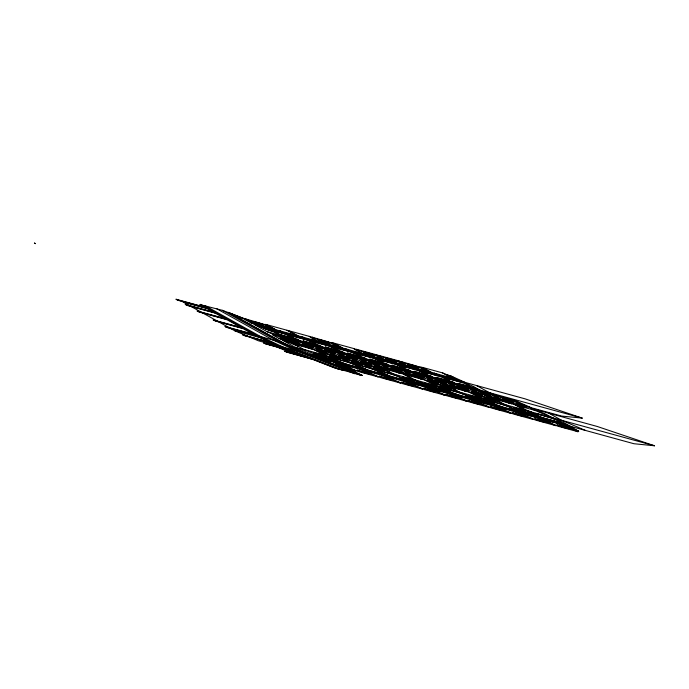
<?xml version="1.0" encoding="UTF-8"?>
<svg xmlns="http://www.w3.org/2000/svg" width="689" height="689" viewBox="0 0 689 689"><rect width="100%" height="100%" fill="white"/><g stroke="black" fill="none" stroke-linecap="round" stroke-linejoin="round"><path stroke-width="1.03" d="M302.652 345.723L262.991 325.957L222.418 310.326L199.75 304.547L254.413 334.932L276.9 345.413L334.131 367.754L362.405 375.505L334.243 361.579M252.992 321.651L254.319 321.815A9.035 0.698 18 0 1 257.626 322.659L262.69 324.304M280.854 337.128L282.18 337.3A9.035 0.698 18 0 1 285.487 338.144L290.551 339.789M319.636 339.918L320.953 340.082A9.035 0.698 18 0 1 324.269 340.926L329.325 342.571M303.065 343.217L304.392 343.389A9.035 0.698 18 0 1 307.699 344.233L312.763 345.878M325.277 349.306L326.603 349.478A9.035 0.698 18 0 1 329.91 350.322L334.975 351.967M364.059 352.096L365.385 352.26A9.035 0.698 18 0 1 368.693 353.104L373.748 354.749M347.497 355.395L348.815 355.567A9.035 0.698 18 0 1 352.131 356.411L357.186 358.056M386.271 358.185L387.597 358.349A9.035 0.698 18 0 1 390.904 359.193L395.96 360.838M369.709 361.484L371.026 361.656A9.035 0.698 18 0 1 374.342 362.5L379.398 364.145M391.92 367.573L393.247 367.745A9.035 0.698 18 0 1 396.554 368.589L401.609 370.234M408.482 364.274L409.809 364.438A9.035 0.698 18 0 1 413.116 365.282L418.18 366.927M414.132 373.662L415.458 373.834A9.035 0.698 18 0 1 418.766 374.678L423.83 376.323M436.344 379.751L437.67 379.923A9.035 0.698 18 0 1 440.977 380.767L446.041 382.412M458.555 385.84L459.882 386.012A9.035 0.698 18 0 1 463.189 386.856L468.253 388.501M480.776 391.929L482.093 392.101A9.035 0.698 18 0 1 485.409 392.945L490.465 394.59M502.987 398.018L504.305 398.19A9.095 0.698 18 0 1 505.872 398.561L506.561 398.742A8.733 0.672 18 0 1 507.621 399.034L512.676 400.679M273.318 334.346L267.246 331.762L254.474 324.665L524.984 398.819L582.265 418.12L561.63 416.061L532.967 408.207M533.811 409.085L597.277 426.482L654.55 445.783L633.923 443.725L318.981 357.393L295.107 347.247L282.335 340.151L311.282 348.083M304.607 352.82L305.175 353.164L276.9 345.413M254.413 334.932L282.688 342.683L304.633 352.828L362.405 375.505L305.193 353.173M254.155 334.785L280.854 346.748L338.859 369.39M35.208 243.536L34.519 243.243L35.096 243.51M203.987 306.906L175.919 299.215L178.589 300.464L205.847 307.94M176.849 299.732L204.917 307.423M268.417 325.613L245.189 318.792L247.739 320.204M291.326 332.089L286.986 330.246L266.798 324.708L275.85 329.747M313.977 338.368L309.206 336.335L289.01 330.798L298.061 335.836M335.061 343.88L311.824 337.059L314.382 338.471M358.401 350.546L353.629 348.513L333.433 342.976L342.493 348.014M380.784 356.609L376.444 354.766L356.256 349.237L358.805 350.649M403.005 362.698L398.664 360.855L378.468 355.326L381.017 356.738M423.916 368.236L400.679 361.415L403.237 362.827M454.197 377.848L442.484 372.87L422.288 367.332L431.34 372.37M207.07 308.62L183.041 302.032L189.251 305.485M274.687 329.101L264.705 324.855L244.509 319.326L250.779 322.805L269.899 330.66M341.331 347.368L331.34 343.122L311.152 337.593L317.853 341.262M380.113 357.143L375.772 355.3L355.576 349.771L362.276 353.44M402.324 363.232L397.984 361.389L377.787 355.86L384.496 359.529M430.177 371.724L420.195 367.478L399.999 361.949L406.708 365.618M447.256 374.902L450.485 375.781L465.23 382.438M213.28 312.065L185.212 304.374L187.873 305.632L215.132 313.099M186.133 304.891L214.21 312.582M250.779 322.805L278.614 330.505L282.955 332.348M305.167 338.437L300.826 336.585L280.63 331.056L293.841 337.489M349.59 350.615L345.249 348.763L302.841 337.145L316.062 343.578M438.445 374.971L434.104 373.119L347.265 349.323L360.485 355.757M479.949 390.069L473.679 386.589L456.316 379.208L436.12 373.679L449.331 380.113M279.045 330.686L280.862 331.185M301.257 336.775L303.074 337.274M345.68 348.953L347.497 349.452M434.535 373.309L436.352 373.808M258.418 324.967L264.688 328.446L284.876 333.984L291.826 336.938M286.9 334.535L307.096 340.073L314.038 343.027M309.111 340.624L329.308 346.162L336.249 349.116M325.053 343.234L331.323 346.713L351.519 352.251L358.461 355.205M353.535 352.802L373.731 358.34L380.681 361.294M369.485 355.412L375.755 358.891L395.942 364.429L402.893 367.383M391.697 361.501L397.966 364.981L418.154 370.518L425.104 373.472M413.908 367.59L420.178 371.07L440.374 376.607L447.316 379.561M442.39 377.159L462.586 382.696L469.528 385.651M225.122 318.645L197.045 310.954L199.715 312.212L226.974 319.679M197.976 311.471L226.044 319.162M267.246 331.762L582.265 418.12M297.588 341.649L293.247 339.806L273.051 334.268L275.6 335.689M319.799 347.738L315.459 345.895L295.262 340.357L297.82 341.778M342.011 353.827L337.67 351.984L317.474 346.446L320.032 347.867M364.223 359.916L359.882 358.073L339.686 352.535L342.244 353.957M386.434 366.005L382.094 364.162L361.906 358.624L364.455 360.046M408.646 372.094L404.305 370.251L384.118 364.714L386.667 366.135M430.866 378.183L426.525 376.34L406.329 370.803L408.878 372.224M453.078 384.273L448.737 382.429L428.541 376.892L431.099 378.313M475.289 390.362L470.949 388.518L450.752 382.981L453.31 384.402M497.501 396.451L493.16 394.608L472.964 389.07L475.522 390.491M535.293 409.49L515.372 400.697L495.176 395.159L497.734 396.58M296.907 342.183L292.567 340.34L272.37 334.802L278.64 338.29L297.958 346.197M319.119 348.272L314.778 346.429L294.582 340.891L300.852 344.379L311.704 348.987M341.331 354.361L336.99 352.518L316.802 346.98L323.503 350.649M363.551 360.45L359.202 358.607L339.014 353.069L345.714 356.738M385.762 366.539L381.422 364.696L361.225 359.158L367.926 362.827M407.974 372.628L403.633 370.785L383.437 365.248L389.707 368.736L400.559 373.343M430.186 378.717L425.845 376.874L405.649 371.337L411.919 374.825L422.77 379.432M452.397 384.806L448.057 382.963L427.86 377.426L434.57 381.095M474.609 390.896L470.268 389.052L450.081 383.515L456.342 387.003L467.202 391.61M496.821 396.985L492.48 395.142L472.292 389.604L478.993 393.273M526.852 406.398L514.7 401.231L494.504 395.693L500.774 399.181L511.626 403.788M241.141 327.551L213.073 319.86L215.735 321.108L242.993 328.584M213.995 320.376L242.072 328.067M278.64 338.29L298.837 343.828L309.688 348.436M300.852 344.379L387.692 368.184L398.543 372.792M389.707 368.736L409.903 374.273L420.755 378.881M411.919 374.825L454.327 386.451L465.178 391.059M456.342 387.003L498.75 398.63L509.602 403.237M500.774 399.181L528.601 406.872L545.964 414.253L561.526 422.891L573.248 427.869C549.986 423.382 529.652 411.049 508.404 401.342M378.321 366.462L422.34 378.528M444.956 384.729L466.772 390.706M489.388 396.907L511.195 402.884M314.063 349.633L294.143 344.173L292.282 343.139L308.439 347.566L310.291 348.6M407.862 376.005L403.521 374.153L383.325 368.624C401.765 378.511 420.919 387.451 441.554 391.705M425.13 380.078L405.201 374.618L403.349 373.584L419.498 378.011L421.358 379.045M469.554 392.256L449.969 386.891L459.253 392.05L486.408 404.073L516.199 412.168L533.562 419.549L513.374 414.011L496.442 406.82M513.977 404.434L494.392 399.069C512.831 408.956 531.986 417.896 552.612 422.15M308.491 346.541L314.761 350.021L334.957 355.558L346.24 360.347M330.703 352.63L336.973 356.11L357.169 361.647L368.451 366.436M352.914 358.719L359.184 362.199L379.381 367.737L389.363 371.974M419.558 376.986L425.828 380.466L446.016 386.004L456.006 390.241M463.981 389.164L470.251 392.644L490.447 398.182L500.429 402.419M514.674 404.822L534.871 410.36L563.955 422.71L573.248 427.869M252.984 334.131L224.915 326.44L227.577 327.688L255.033 335.216M314.761 350.021L321.703 352.975L341.899 358.504L348.169 361.992L365.532 369.364L363.215 368.072M336.973 356.11L343.923 359.064L364.111 364.593L370.381 368.081L387.743 375.453L385.427 374.161M359.184 362.199L366.135 365.153L386.322 370.682L392.592 374.17L407.354 380.44M425.828 380.466L432.77 383.42L452.966 388.949L459.236 392.437L473.998 398.707M470.251 392.644L477.201 395.598L497.389 401.127L503.659 404.615L518.421 410.885M225.837 326.956L253.905 334.647M303.763 349.426L323.959 354.964L335.681 359.942L315.484 354.404L303.763 349.426L294.479 344.267M392.618 373.782L412.806 379.32L424.527 384.298L404.34 378.761M414.83 379.872L435.026 385.409L446.739 390.387L426.551 384.85L414.83 379.872L405.537 374.713M459.253 392.05L479.449 397.587L491.171 402.565L470.975 397.028M503.676 404.228L523.873 409.766L535.594 414.744L515.398 409.206M230.806 328.575L234.518 330.642L260.476 337.756M295.107 347.247L305.063 349.978M330.109 356.842L332.124 357.393M352.32 362.931L354.335 363.482M374.532 369.02L376.547 369.571M441.167 387.287L443.191 387.838M485.599 399.465L487.614 400.016M654.55 445.783L530.022 411.643L534.363 413.486M321.703 352.975L327.973 356.454L395.65 375.074M432.77 383.42L439.039 386.899L462.293 393.341M477.201 395.598L483.463 399.077L506.716 405.52M399.129 376.547L379.906 370.76M465.764 394.814L446.541 389.027M510.196 406.992L490.964 401.196M270.768 342.554L242.597 334.837L273.309 343.733M244.095 335.577L272.525 343.372M318.964 356.342L312.031 354.439L318.301 357.927L335.664 365.299L355.86 370.837L353.543 369.545M315.484 354.404L319.196 356.471L339.393 362.001L351.114 366.987L345.542 363.887M364.602 368.848L365.816 369.183M386.822 374.937L388.028 375.272M408.052 380.828L428.248 386.357L439.97 391.335L437.644 390.052M426.551 384.85L430.263 386.917L450.46 392.446L462.181 397.424L456.609 394.332M474.687 399.095L494.883 404.624L506.604 409.602L501.032 406.51M519.118 411.273L539.306 416.802L551.028 421.78L548.711 420.497M541.33 417.362L561.526 422.891M280.69 346.894L258.401 340.779L250.882 337.593M287.752 349.65L263.586 343.027L291.947 351.287M318.301 357.927L330.487 361.26M340.952 364.197L357.884 371.388L378.072 376.926L360.709 369.545L330.918 361.449L319.196 356.471M362.733 370.105L382.92 375.634L400.283 383.015L380.095 377.477L362.733 370.105L357.384 367.134M384.944 376.194L405.132 381.723L422.503 389.104L402.307 383.566L384.944 376.194L379.605 373.223M401.816 379.312L407.156 382.283L419.334 385.616M452.018 394.642L468.942 401.833L489.138 407.371L471.776 399.99L441.985 391.895L430.263 386.917M468.451 397.579L473.791 400.55L485.978 403.883M512.883 409.757L518.223 412.728L530.401 416.061M265.084 343.777L290.663 350.787M298.88 354L283.549 349.788L278.192 347.514M575.436 430.306L578.665 431.193L571.965 427.524M308.741 357.841L284.574 351.218L312.935 359.477M442.39 393.901L444.715 395.193L424.519 389.655L407.156 382.283M464.601 399.99L466.927 401.282L446.73 395.744L429.798 388.553M509.033 412.168L511.35 413.46L491.162 407.922L473.791 400.55M553.456 424.346L555.782 425.638L535.586 420.101L518.223 412.728M571.724 428.239L577.993 431.727L557.797 426.19L540.865 418.998M286.073 351.967L311.652 358.978M305.175 353.164L282.688 342.683L228.025 312.298L262.991 325.957M231.504 314.063L260.752 325.484L299.767 344.931M360.666 375.367L302.66 352.725L278.141 341.288L222.418 310.326M355.016 373.817L297.011 351.175L272.491 339.746L216.768 308.775M342.898 370.501L284.893 347.859L260.373 336.421L204.65 305.451M585.538 430.461L561.656 420.316L548.892 413.219M521.401 404.899L514.7 401.231M495.451 395.236L489.371 392.652L476.599 385.556M566.513 426.026L578.665 431.193M561.061 424.536L577.993 431.727M494.599 399.12L484.178 394.694L490.447 398.182M538.85 418.447L555.782 425.638M426.896 371.147L420.195 367.478M476.977 392.721L470.268 389.052M515.303 410.42L534.931 416.328L531.46 414.847L493.091 404.331L512.719 410.239L509.249 408.758M416.234 368.882L411.884 367.03L418.154 370.518M511.669 409.421L514.27 410.532M420.178 371.07L427.12 374.024M404.684 365.058L397.984 361.389M483.463 399.077L500.834 406.45M394.013 362.793L389.673 360.941L395.942 364.429M450.167 386.942L439.754 382.516L446.016 386.004M397.966 364.981L404.908 367.935M494.418 406.269L511.35 413.46M382.473 358.969L375.772 355.3M432.546 380.543L425.845 376.874M470.88 398.242L490.508 404.15L487.028 402.669L448.66 392.153L468.287 398.061L464.817 396.58M371.802 356.704L367.461 354.852L373.731 358.34M467.245 397.243L469.846 398.354M375.755 358.891L382.696 361.846M439.039 386.899L456.402 394.28M449.995 394.091L466.927 401.282M338.049 346.791L331.34 343.122M327.378 344.526L323.038 342.674L329.308 346.162M383.532 368.675L373.111 364.248L379.381 367.737M331.323 346.713L338.273 349.667M427.783 388.002L444.715 395.193M365.911 362.276L359.202 358.607M404.236 379.975L423.864 385.883L420.393 384.402L337.601 361.708L357.229 367.616L353.75 366.135M400.602 378.976L403.211 380.087M355.24 360.002L350.899 358.159L357.169 361.647M398.182 378.313L401.653 379.794L382.025 373.886M343.699 356.187L336.99 352.518M373.843 369.097L377.314 370.57L357.686 364.67M389.767 376.013L372.404 368.632L366.135 365.153M378.39 372.887L380.991 373.998M333.028 353.913L328.687 352.07L334.957 355.558M375.97 372.224L379.441 373.705L359.813 367.797M271.406 328.524L264.705 324.855M321.479 350.098L314.778 346.429M351.631 363.008L355.102 364.481L335.474 358.581M367.556 369.924L350.184 362.543L343.923 359.064M356.179 366.798L358.78 367.909M264.688 328.446L271.63 331.4M327.973 356.454L345.335 363.835M338.928 363.646L355.86 370.837M269.502 343.828L274.954 346.145M234.518 330.642L247.644 336.215M331.822 360.907L355.274 372.603M528.601 406.872L534.871 410.36M515.372 400.697L521.642 404.185M527.696 410.351L539.306 416.802M515.983 405.373L523.873 409.766M510.213 403.401L508.353 402.367L492.196 397.941L493.436 398.63M493.16 394.608L495.718 396.029M492.48 395.142L498.75 398.63M531.245 418.257L533.562 419.549M510.859 409.206L516.199 412.168M450.485 375.781L457.763 379.828M456.316 379.208L462.586 382.696M470.949 388.518L473.498 389.94M442.484 372.87L451.536 377.899M489.543 401.661L494.883 404.624M471.552 393.195L479.449 397.587M434.104 373.119L440.374 376.607M465.781 391.223L463.93 390.189L447.772 385.762L449.013 386.451M420.876 366.944L427.146 370.432M448.737 382.429L451.286 383.851M448.057 382.963L454.327 386.451M486.813 406.079L489.138 407.371M466.436 397.028L471.776 399.99M398.664 360.855L401.213 362.276M426.525 376.34L429.075 377.761M445.12 389.483L450.46 392.446M427.128 381.017L435.026 385.409M376.444 354.766L379.002 356.187M404.305 370.251L406.863 371.672M403.633 370.785L409.903 374.273M422.211 383.006L428.248 386.357M403.521 374.153L412.806 379.32M399.146 372.956L397.286 371.922L381.138 367.495L382.369 368.184M382.094 364.162L384.651 365.583M353.629 348.513L356.179 349.934M381.422 364.696L387.692 368.184M420.178 387.812L422.503 389.104M399.792 378.761L405.132 381.723M345.249 348.763L351.519 352.251M332.02 342.588L338.29 346.076M359.882 358.073L362.44 359.494M397.966 381.723L400.283 383.015M377.581 372.671L382.92 375.634M337.67 351.984L340.22 353.405M309.206 336.335L311.755 337.756M375.755 375.634L378.072 376.926M355.369 366.582L360.709 369.545M300.826 336.585L307.096 340.073M315.459 345.895L318.008 347.316M286.986 330.246L296.046 335.276M334.053 359.038L339.393 362.001M316.062 350.572L323.959 354.964M278.614 330.505L284.876 333.984M265.386 324.321L271.647 327.809M293.247 339.806L295.796 341.227M292.567 340.34L298.837 343.828M229.799 313.116L283.67 343.053M200.611 304.349L256.334 335.31M191.103 306.51L201.085 312.065M202.945 313.09L217.113 320.962M218.964 321.996L228.946 327.542M313.779 352.82L319.817 355.085A9.19 0.706 18 0 0 322.538 355.886L325.682 356.514L319.627 354.284A9.19 0.706 18 0 0 316.897 353.483L313.865 352.811M329.221 359.865L335.25 362.13A9.19 0.706 18 0 0 337.98 362.922L341.115 363.551L335.061 361.32A9.19 0.706 18 0 0 332.339 360.528L329.221 359.865M334.837 364.085L340.866 366.35A9.19 0.706 18 0 0 343.596 367.142L346.731 367.771L340.676 365.54A9.19 0.706 18 0 0 337.954 364.748L334.837 364.085M357.048 370.174L363.077 372.439A9.19 0.706 18 0 0 365.807 373.231L368.942 373.86L362.888 371.629A9.19 0.706 18 0 0 360.166 370.837L357.126 370.165M379.26 376.263L385.289 378.528A9.19 0.706 18 0 0 388.019 379.32L391.154 379.949L385.099 377.718A9.19 0.706 18 0 0 382.378 376.926L379.26 376.263M402.634 377.176L408.672 379.441A9.19 0.706 18 0 0 411.393 380.242L414.528 380.871L408.474 378.631A9.19 0.706 18 0 0 405.752 377.839L402.634 377.176M401.472 382.352L407.509 384.617A9.19 0.706 18 0 0 410.231 385.409L413.374 386.038L407.32 383.807A9.19 0.706 18 0 0 404.589 383.015L401.472 382.352M418.068 384.221L424.105 386.486A9.19 0.706 18 0 0 426.827 387.278L429.97 387.907L423.916 385.676A9.19 0.706 18 0 0 421.186 384.884L418.068 384.221M424.846 383.265L430.883 385.53A9.19 0.706 18 0 0 433.605 386.331L436.748 386.96L430.694 384.72A9.19 0.706 18 0 0 427.964 383.928L424.846 383.265M423.683 388.441L429.721 390.706A9.19 0.706 18 0 0 432.442 391.498L435.586 392.127L429.531 389.896A9.19 0.706 18 0 0 426.801 389.104L423.769 388.432M440.28 390.31L446.317 392.575A9.19 0.706 18 0 0 449.047 393.367L452.182 393.996L446.127 391.765A9.19 0.706 18 0 0 443.397 390.973L440.28 390.31M445.895 394.53L451.932 396.795A9.19 0.706 18 0 0 454.662 397.587L457.797 398.216L451.743 395.986A9.19 0.706 18 0 0 449.013 395.193L445.895 394.53M469.269 395.443L475.307 397.708A9.19 0.706 18 0 0 478.037 398.509L481.172 399.138L475.117 396.898A9.19 0.706 18 0 0 472.387 396.106L469.269 395.443M468.115 400.619L474.144 402.884A9.19 0.706 18 0 0 476.874 403.676L480.009 404.305L473.954 402.075A9.19 0.706 18 0 0 471.224 401.282L468.115 400.619M484.711 402.488L490.74 404.753A9.19 0.706 18 0 0 493.47 405.545L496.605 406.174L490.551 403.943A9.19 0.706 18 0 0 487.829 403.151L484.711 402.488M490.327 406.708L496.356 408.973A9.19 0.706 18 0 0 499.086 409.766L502.221 410.394L496.166 408.164A9.19 0.706 18 0 0 493.445 407.371L490.404 406.699M513.701 407.621L519.73 409.886A9.19 0.706 18 0 0 522.46 410.678L525.595 411.316L519.54 409.077A9.19 0.706 18 0 0 516.819 408.284L513.779 407.612M512.538 412.797L518.567 415.062A9.19 0.706 18 0 0 521.297 415.855L524.432 416.483L518.378 414.253A9.19 0.706 18 0 0 515.656 413.46L512.538 412.797M529.135 414.666L535.172 416.931A9.19 0.706 18 0 0 537.894 417.723L541.037 418.352L534.983 416.122A9.19 0.706 18 0 0 532.252 415.329L529.135 414.666M534.75 418.886L540.787 421.151A9.19 0.706 18 0 0 543.509 421.944L546.653 422.572L540.598 420.342A9.19 0.706 18 0 0 537.868 419.549L534.75 418.886M551.346 420.755L557.384 423.02A9.19 0.706 18 0 0 560.105 423.813L563.249 424.441L557.194 422.211A9.19 0.706 18 0 0 554.464 421.418L551.346 420.755M556.962 424.975L562.999 427.24A9.19 0.706 18 0 0 565.721 428.033L568.864 428.661L562.81 426.431A9.19 0.706 18 0 0 560.079 425.638L556.962 424.975M252.303 322.185L259.253 324.674A9.19 0.706 18 0 0 261.493 325.234L263.207 325.449L256.23 322.995A9.19 0.706 18 0 0 253.991 322.426L252.389 322.168M266.212 327.826L273.154 330.315A9.19 0.706 18 0 0 275.402 330.884L277.107 331.09L270.14 328.636A9.19 0.706 18 0 0 267.9 328.067L266.212 327.826M280.165 337.67L287.115 340.151A9.19 0.706 18 0 0 289.354 340.719L291.068 340.934L284.092 338.48A9.19 0.706 18 0 0 281.853 337.911L280.165 337.67M288.424 333.915L295.374 336.404A9.19 0.706 18 0 0 297.614 336.973L299.327 337.179L292.351 334.725A9.19 0.706 18 0 0 290.112 334.156L288.424 333.915M302.376 343.759L309.327 346.24A9.19 0.706 18 0 0 311.566 346.808L313.28 347.023L306.312 344.569A9.19 0.706 18 0 0 304.064 344L302.376 343.759M310.636 340.004L317.586 342.493A9.19 0.706 18 0 0 319.825 343.062L321.539 343.268L314.563 340.814A9.19 0.706 18 0 0 312.324 340.245L310.636 340.004M318.947 340.452L325.888 342.941A9.19 0.706 18 0 0 328.136 343.501L329.842 343.716L322.874 341.262A9.19 0.706 18 0 0 320.626 340.693L319.024 340.435M316.285 349.401L323.236 351.89A9.19 0.706 18 0 0 325.475 352.449L327.189 352.665L320.213 350.21A9.19 0.706 18 0 0 317.974 349.642L316.285 349.401M324.597 349.848L331.538 352.329A9.19 0.706 18 0 0 333.786 352.897L335.491 353.113L328.524 350.658A9.19 0.706 18 0 0 326.276 350.09L324.597 349.848M332.847 346.093L339.798 348.582A9.19 0.706 18 0 0 342.037 349.151L343.751 349.357L336.775 346.903A9.19 0.706 18 0 0 334.535 346.334L332.847 346.093M329.497 355.834L336.447 358.323A9.19 0.706 18 0 0 338.687 358.883L340.4 359.098L333.424 356.644A9.19 0.706 18 0 0 331.185 356.075L329.583 355.817M338.497 355.49L345.447 357.979A9.19 0.706 18 0 0 347.687 358.538L349.401 358.754L342.424 356.299A9.19 0.706 18 0 0 340.185 355.731L338.497 355.49M346.808 355.937L353.75 358.418A9.19 0.706 18 0 0 355.998 358.986L357.703 359.202L350.735 356.747A9.19 0.706 18 0 0 348.488 356.179L346.808 355.937M355.059 352.182L362.009 354.671A9.19 0.706 18 0 0 364.248 355.24L365.962 355.446L358.995 352.992A9.19 0.706 18 0 0 356.747 352.423L355.059 352.182M351.717 361.923L358.659 364.412A9.19 0.706 18 0 0 360.898 364.972L362.612 365.187L355.645 362.733A9.19 0.706 18 0 0 353.397 362.164L351.717 361.923M363.37 352.63L370.32 355.119A9.19 0.706 18 0 0 372.56 355.679L374.273 355.894L367.297 353.44A9.19 0.706 18 0 0 365.058 352.871L363.37 352.63M360.709 361.579L367.659 364.068A9.19 0.706 18 0 0 369.898 364.627L371.612 364.843L364.636 362.388A9.19 0.706 18 0 0 362.397 361.82L360.709 361.579M369.02 362.026L375.961 364.507A9.19 0.706 18 0 0 378.209 365.075L379.923 365.282L372.947 362.836A9.19 0.706 18 0 0 370.708 362.268L369.097 362.009M377.279 358.271L384.221 360.76A9.19 0.706 18 0 0 386.469 361.329L388.174 361.536L381.206 359.081A9.19 0.706 18 0 0 378.959 358.513L377.279 358.271M373.929 368.012L380.871 370.501A9.19 0.706 18 0 0 383.118 371.061L384.824 371.276L377.856 368.822A9.19 0.706 18 0 0 375.608 368.253L373.929 368.012M385.582 358.719L392.532 361.208A9.19 0.706 18 0 0 394.771 361.768L396.485 361.983L389.509 359.529A9.19 0.706 18 0 0 387.27 358.96L385.668 358.702M391.231 368.115L398.182 370.596A9.19 0.706 18 0 0 400.421 371.164L402.135 371.371L395.159 368.925A9.19 0.706 18 0 0 392.919 368.357L391.231 368.115M399.491 364.36L406.432 366.849A9.19 0.706 18 0 0 408.68 367.418L410.386 367.625L403.418 365.17A9.19 0.706 18 0 0 401.17 364.602L399.491 364.36M407.793 364.808L414.744 367.297A9.19 0.706 18 0 0 416.983 367.857L418.697 368.072L411.721 365.618A9.19 0.706 18 0 0 409.481 365.049L407.793 364.808M413.443 374.205L420.393 376.685A9.19 0.706 18 0 0 422.633 377.253L424.346 377.46L417.37 375.014A9.19 0.706 18 0 0 415.131 374.446L413.443 374.205M421.702 370.449L428.644 372.938A9.19 0.706 18 0 0 430.892 373.507L432.606 373.714L425.63 371.259A9.19 0.706 18 0 0 423.39 370.691L421.702 370.449M427.352 379.846L434.294 382.335A9.19 0.706 18 0 0 436.542 382.895L438.247 383.11L431.28 380.655A9.19 0.706 18 0 0 429.04 380.087L427.43 379.828M435.655 380.294L442.605 382.774A9.19 0.706 18 0 0 444.844 383.342L446.558 383.549L439.582 381.103A9.19 0.706 18 0 0 437.343 380.535L435.741 380.276M443.914 376.538L450.864 379.028A9.19 0.706 18 0 0 453.104 379.596L454.818 379.803L447.841 377.348A9.19 0.706 18 0 0 445.602 376.78L443.914 376.538M440.564 386.279L447.514 388.768A9.19 0.706 18 0 0 449.753 389.328L451.467 389.543L444.491 387.089A9.19 0.706 18 0 0 442.252 386.52L440.564 386.279M457.875 386.383L464.817 388.863A9.19 0.706 18 0 0 467.056 389.431L468.77 389.638L461.802 387.192A9.19 0.706 18 0 0 459.554 386.624L457.875 386.383M471.776 392.024L478.726 394.513A9.19 0.706 18 0 0 480.965 395.073L482.679 395.288L475.703 392.833A9.19 0.706 18 0 0 473.464 392.265L471.776 392.024M480.087 392.472L487.028 394.952A9.19 0.706 18 0 0 489.276 395.52L490.981 395.727L484.014 393.281A9.19 0.706 18 0 0 481.766 392.713L480.087 392.472M484.987 398.457L491.937 400.946A9.19 0.706 18 0 0 494.177 401.506L495.891 401.721L488.923 399.267A9.19 0.706 18 0 0 486.675 398.698L484.987 398.457M502.298 398.561L509.24 401.041A9.19 0.706 18 0 0 511.488 401.609L513.193 401.816L506.226 399.37A9.19 0.706 18 0 0 503.986 398.802L502.376 398.543M516.199 404.202L523.149 406.691A9.19 0.706 18 0 0 525.388 407.251L527.102 407.466L520.135 405.011A9.19 0.706 18 0 0 517.887 404.443L516.199 404.202M35.458 243.613L34.45 243.217L35.458 243.613M280.578 332.089L264.421 327.654L266.281 328.687L282.43 333.114L280.578 332.089M302.79 338.178L286.633 333.743L288.493 334.776L304.641 339.203L302.79 338.178M325.001 344.267L308.844 339.832L310.705 340.866L326.862 345.292L325.001 344.267M347.213 350.348L331.056 345.921L332.916 346.955L349.073 351.381L347.213 350.348M369.425 356.437L353.276 352.01L355.128 353.044L371.285 357.47L369.425 356.437M391.636 362.526L375.488 358.099L377.339 359.133L393.497 363.559L391.636 362.526M413.856 368.615L397.699 364.188L399.56 365.222L415.708 369.648L413.856 368.615M436.068 374.704L419.911 370.277L421.771 371.311L437.92 375.738L436.068 374.704M458.28 380.793L442.123 376.366L443.983 377.4L460.14 381.827L458.28 380.793M297.037 339.143L280.879 334.716L282.74 335.75L298.888 340.177L297.037 339.143M319.248 345.232L303.091 340.805L304.951 341.839L321.108 346.266L319.248 345.232M341.46 351.321L325.303 346.894L327.163 347.928L343.32 352.355L341.46 351.321M363.671 357.41L347.514 352.983L349.375 354.017L365.532 358.444L363.671 357.41M385.883 363.499L369.735 359.072L371.586 360.106L387.743 364.533L385.883 363.499M408.103 369.588L391.946 365.161L393.798 366.195L409.955 370.622L408.103 369.588M430.315 375.677L414.158 371.25L416.018 372.284L432.167 376.711L430.315 375.677M452.527 381.766L436.37 377.339L438.23 378.373L454.387 382.8L452.527 381.766M474.738 387.855L458.581 383.428L460.441 384.462L476.599 388.889L474.738 387.855M301.558 341.434L285.401 337.007L305.029 342.907L301.558 341.434M323.77 347.523L307.613 343.096L327.241 348.996L323.77 347.523M345.981 353.612L329.824 349.185L349.452 355.085L345.981 353.612M368.193 359.701L352.045 355.274L371.672 361.174L368.193 359.701M390.413 365.79L374.256 361.363L393.884 367.263L390.413 365.79M412.625 371.879L396.468 367.452L416.096 373.352L412.625 371.879M434.837 377.968L418.679 373.541L438.307 379.441L434.837 377.968M457.048 384.057L440.891 379.63L460.519 385.53L457.048 384.057M479.26 390.146L463.103 385.719L482.731 391.619L479.26 390.146M551.544 417.81L535.396 413.374L555.024 419.282L551.544 417.81M331.538 360.046L315.39 355.619L335.018 361.527L331.538 360.046M442.605 390.491L426.448 386.064L446.076 391.972L442.605 390.491M553.672 420.936L537.515 416.509L557.143 422.417L553.672 420.936"/></g></svg>
